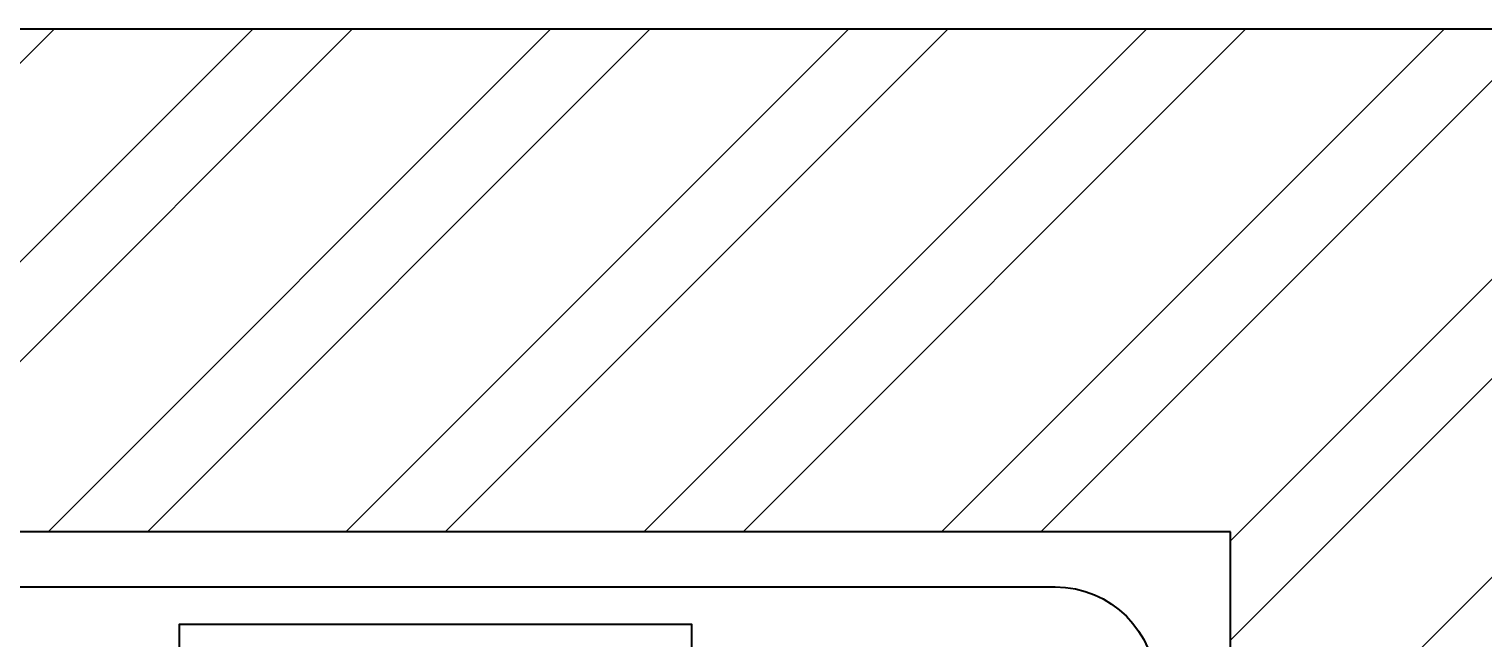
# Model space of a CAD drawing. Header units: millimetres. Extents: x 1535833 to 1547155, y 396470 to 405534.
# Drawn here: x 1538485 to 1539208, y 405231 to 405534 of the extents above; entities that cross this region are included whole.
import ezdxf

# ---------------------------------------------------------------- set-up
doc = ezdxf.new("R2010")
doc.units = ezdxf.units.MM
doc.header["$LTSCALE"] = 40
doc.layers.add('A-WALL', color=1, linetype='Continuous')
doc.layers.add('PDF_Geometry', color=7, linetype='Continuous')
for name, color, linetype, lineweight in [('LENS-DIM', 252, 'Continuous', 5), ('LENS-FURNITURE', 13, 'Continuous', 9), ('LENS_PARTITION', 21, 'Continuous', 25), ('LN-HATCH', 251, 'Continuous', 0)]:
    doc.layers.add(name, color=color, linetype=linetype, lineweight=lineweight)
doc.styles.get("Standard").update_dxf_attribs({"font": 'Gill Sans MT Condensed Regular.ttf', "height": 100})

# ---------------------------------------------------------------- blocks, each defined once
blk = doc.blocks.new('A$C1635124d')
at = {"layer": 'LN-HATCH'}
h = blk.add_hatch(dxfattribs=at)
h.set_pattern_fill('ANSI32', color=256, scale=11, angle=180)
h.set_pattern_definition([(225, (-4858615.314264493, -39420.50267495358), (74.08711299882052, -74.08711299882054), []), (225, (-4858664.705694494, -39420.50267495358), (74.08711299882052, -74.08711299882054), [])])
h.paths.add_polyline_path([(6222.02683249116, 1062.000000000043), (4715.000000029802, 1062.000000000043), (4715.000000029802, 3711.999999985142), (4165.000000029801, 3711.999999985142), (4165.000000029801, 3461.999999985142), (4465.000000029802, 3461.999999985142), (4465.000000029802, 1062.000000000043), (4340.000000029802, 1062.000000000043), (4340.000000029802, 812.0000000000437), (6222.02683249116, 812.0000000000437)])
h.paths.add_polyline_path([(3294.999999970198, 3711.999999985142), (2695, 3711.999999985142), (2695, 3461.999999985142), (3294.999999970198, 3461.999999985142)])
h.paths.add_polyline_path([(1794.999999970197, 3711.999999985142), (405.0000000298023, 3711.999999985142), (405.0000000298023, 3536.999999985142), (885, 3536.999999985142), (885, 3461.999999985142), (1794.999999970197, 3461.999999985142)])
h.paths.add_polyline_path([(-255, 3711.999999985142), (-655.5187702178955, 3711.999999985142), (-655.5187702178955, 3461.999999985142), (-380, 3461.999999985142), (-380, 1842.000000000044), (-255, 1842.000000000044)])
h.paths.add_polyline_path([(-1105.518770247698, 3711.999999985142), (-5100, 3711.999999985142), (-5100, 3161.999999985143), (-4850, 3161.999999985143), (-4850, 3461.999999985142), (-1850, 3461.999999985142), (-1850, 1842.000000000044), (-1250, 1842.000000000044), (-1250, 1967.000000000044), (-1600, 1967.000000000044), (-1600, 3461.999999985142), (-1105.518770247698, 3461.999999985142)])
h.paths.add_polyline_path([(-1600, 816.9999999851425), (-1250, 816.9999999851425), (-1250, 941.9999999851423), (-4850, 941.9999999851423), (-4850, 2351.999999985142), (-5100, 2351.999999985142), (-5100, 816.9999999851425), (-1850, 816.9999999851425), (-1850, -335.0000000069413), (-1600, -335.0000000069413)])
h.paths.add_polyline_path([(-1600, -660.0000000068248), (-1850, -660.0000000068248), (-1850, -4100), (-1600, -4100)])
at = {"layer": 'A-WALL'}
for p, q in [((-1105.518770247698, 3711.999999985142), (-5100, 3711.999999985142)), ((-1850, 3461.999999985142), (-4850, 3461.999999985142)), ((-1850, 1842.000000000044), (-1850, 3461.999999985142))]:
    blk.add_line(p, q, dxfattribs=at)
blk = doc.blocks.new('MINGSING')
at = {"layer": 'LENS_PARTITION', "color": 1}
blk.add_lwpolyline([(0, 225.050557859242), (255, 225.050557859242), (255, 575.0505578592418), (0, 575.0505578592418)], close=True, dxfattribs=at)
at = {"insert": (7.55703631043434, 290.8781383554451), "char_height": 25, "width": 317.4808165720382, "attachment_point": 1}
blk.add_mtext('CM2200^J{\\H0.4x;305mm W x 350mm D x 560mm H}', dxfattribs=at)
blk = doc.blocks.new('MOROTISED TABLE-TRIAL SET 950x600')
at = {"layer": 'PDF_Geometry', "lineweight": 25}
blk.add_lwpolyline([(415.5923622683621, 2.18279e-11), (550.0003704861738, 2.18279e-11, 0.4142524001247118), (599.9958994225599, 50.00260162355697), (599.9958994225599, 899.9973678589085, 0.4142518501714829), (550.0003704861738, 950.0000000000218), (50.00260613719, 950.0000000000218, 0.4142929195148918), (4.605390131e-07, 899.9973678589085), (4.605390131e-07, 50.00260162355697, 0.414163635492108), (50.00260613719, 2.18279e-11), (415.5923622683621, 2.18279e-11)], format="xyb", dxfattribs=at)

msp = doc.modelspace()

# ---------------------------------------------------------------- block references
msp.add_blockref('MINGSING', (1538559.95440414, 404662.723648327))
at = {"layer": 'LENS-DIM'}
msp.add_blockref('A$C1635124d', (1540932.901608357, 401821.899057458), dxfattribs=at)
at = {"layer": 'LENS-FURNITURE', "xscale": -1, "rotation": 90}
msp.add_blockref('MOROTISED TABLE-TRIAL SET 950x600', (1539045.758546738, 405256.5247774295), dxfattribs=at)

doc.saveas('drawing.dxf')
